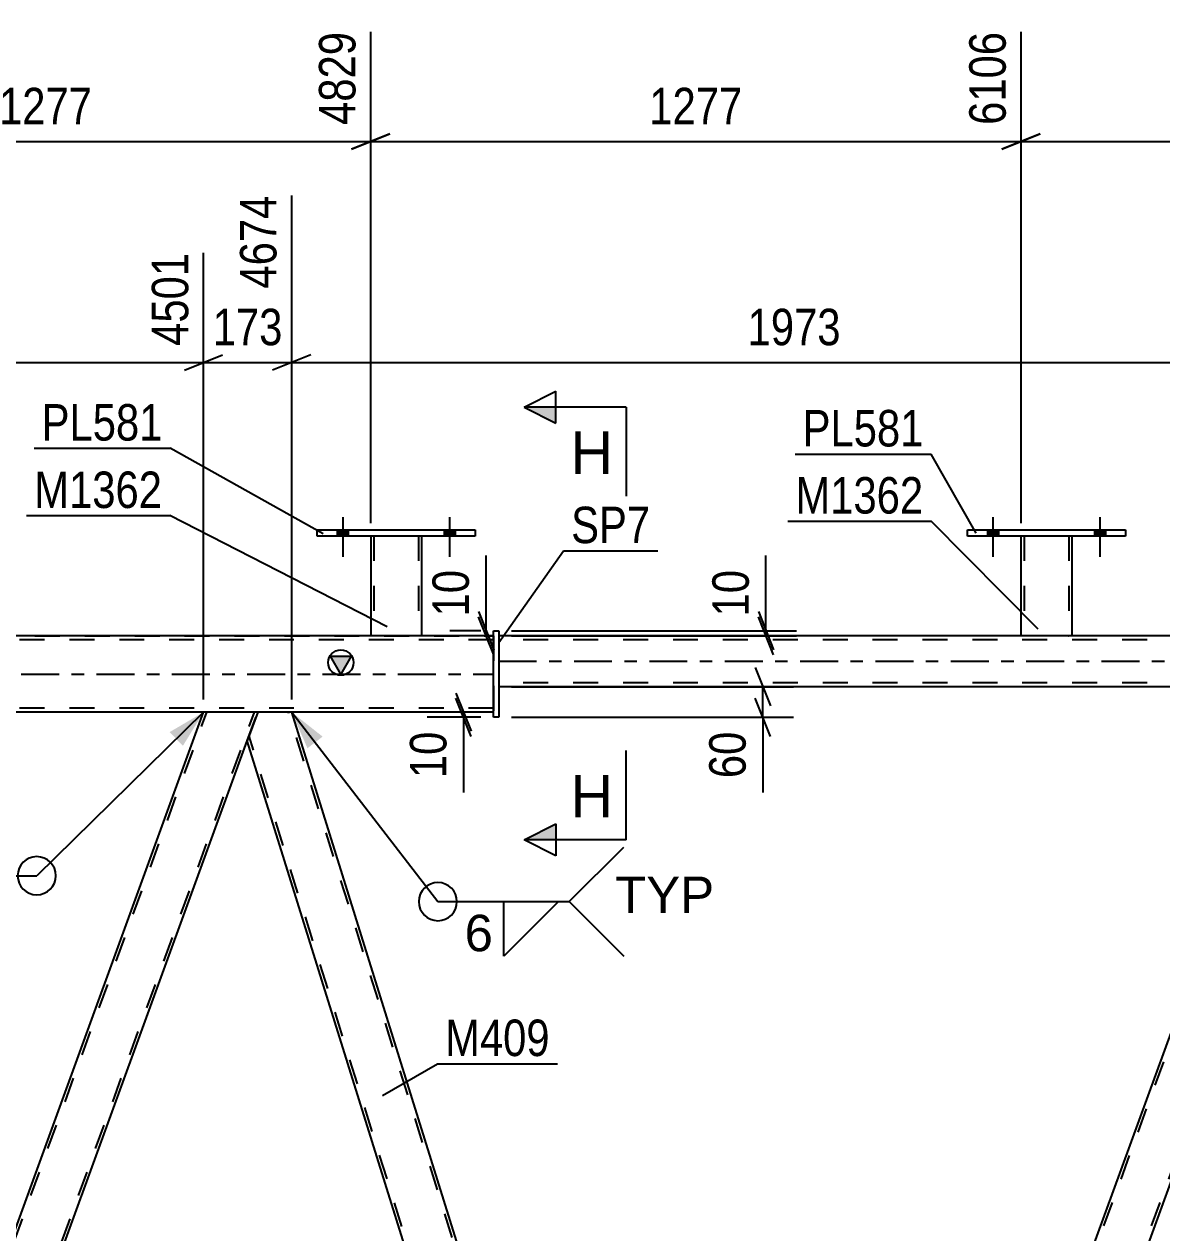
# Model space of a CAD drawing. Header units: millimetres. Extents: x -129 to 712, y -428 to 166.
# Drawn here: x 146.4 to 235.8, y -43.9 to 51.1 of the extents above; entities that cross this region are included whole.
import ezdxf

# ---------------------------------------------------------------- set-up
doc = ezdxf.new("R2010")
doc.units = ezdxf.units.MM
doc.linetypes.add('DXK_LINE_DOT2', pattern=[3.9198, 1.9599, -1.9599])
doc.linetypes.add('DXK_LINE_DOT3', pattern=[5.9187, 2.979, -0.9799, 0.9799, -0.9799])
doc.styles.add('Arial', font='ARIAL.TTF', dxfattribs={"height": 0.2})
doc.styles.add('Arial Narrow', font='ARIALN.TTF', dxfattribs={"height": 0.2})

# ---------------------------------------------------------------- blocks, each defined once
blk = doc.blocks.new('Part-232816670-5214 - 5056')
at = {"color": 2, "linetype": 'Continuous'}
for p, q in [((224.692, 3), (183.665, 3)), ((275.772, 3), (228.692, 3)), ((246.343, -1), (183.665, -1))]:
    blk.add_line(p, q, dxfattribs=at)
at = {"color": 7, "linetype": 'DXK_LINE_DOT2'}
for p, q in [((183.665, 3), (183.665, -1)), ((228.692, 3), (224.692, 3)), ((599.137, 2.68), (183.665, 2.68)), ((599.137, -0.68), (183.665, -0.68))]:
    blk.add_line(p, q, dxfattribs=at)
at = {"color": 7, "linetype": 'DXK_LINE_DOT3'}
blk.add_line((183.665, 1), (599.137, 1), dxfattribs=at)
blk = doc.blocks.new('Part-232816670-63779 - 5056')
at = {"color": 2, "linetype": 'Continuous'}
for p, q in [((220.492, 10.842), (220.492, 11.322)), ((220.492, 11.322), (232.892, 11.322)), ((232.892, 10.842), (220.492, 10.842)), ((232.892, 11.322), (232.892, 10.842))]:
    blk.add_line(p, q, dxfattribs=at)
blk = doc.blocks.new('Part-232816670-63776 - 5056')
at = {"color": 7, "linetype": 'DXK_LINE_DOT2'}
for p, q in [((173.611, 10.845), (177.611, 10.845)), ((173.611, 10.842), (173.611, 10.845)), ((173.611, 10.845), (173.611, 10.842)), ((173.851, 10.845), (173.851, 3)), ((177.371, 10.845), (177.371, 3)), ((177.611, 10.845), (177.611, 10.842)), ((177.611, 10.842), (177.611, 10.845)), ((177.611, 3), (173.611, 3))]:
    blk.add_line(p, q, dxfattribs=at)
at = {"color": 2, "linetype": 'Continuous'}
for p, q in [((173.611, 10.842), (173.611, 3)), ((177.611, 10.842), (177.611, 3))]:
    blk.add_line(p, q, dxfattribs=at)
blk = doc.blocks.new('Part-232816670-5246 - 5056')
at = {"color": 7, "linetype": 'DXK_LINE_DOT2'}
for p, q in [((117.424, -122), (160.736, -3)), ((121.17, -122), (164.482, -3)), ((164.737, -3), (160.481, -3)), ((163.918, -5.25), (164.737, -3))]:
    blk.add_line(p, q, dxfattribs=at)
at = {"color": 2, "linetype": 'Continuous'}
for p, q in [((118.351, -118.75), (160.481, -3)), ((121.425, -122), (163.918, -5.25))]:
    blk.add_line(p, q, dxfattribs=at)
blk = doc.blocks.new('Part-232816670-5251 - 5056')
at = {"color": 2, "linetype": 'Continuous'}
for p, q in [((164.737, -3), (163.918, -5.25)), ((203.064, -117.396), (167.407, -3)), ((198.874, -117.396), (163.918, -5.25))]:
    blk.add_line(p, q, dxfattribs=at)
at = {"color": 7, "linetype": 'DXK_LINE_DOT2'}
for p, q in [((167.407, -3), (164.737, -3)), ((203.35, -119.122), (167.155, -3)), ((200.56, -121.999), (164.054, -4.878))]:
    blk.add_line(p, q, dxfattribs=at)
blk = doc.blocks.new('Part-232816670-5256 - 5056')
at = {"color": 7, "linetype": 'DXK_LINE_DOT2'}
for p, q in [((246.598, -1), (202.559, -121.996)), ((250.344, -1), (206.306, -121.993))]:
    blk.add_line(p, q, dxfattribs=at)
at = {"color": 2, "linetype": 'Continuous'}
for p, q in [((246.343, -1), (203.978, -117.396)), ((249.053, -5.251), (208.235, -117.396))]:
    blk.add_line(p, q, dxfattribs=at)
blk = doc.blocks.new('Bolt-232816670-63805 - 5056')
at = {"linetype": 'Continuous'}
for points in [[(222.052, 10.842), (222.932, 10.842), (222.932, 11.322), (222.052, 11.322)], [(230.452, 10.842), (231.332, 10.842), (231.332, 11.322), (230.452, 11.322)]]:
    blk.add_hatch(color=1, dxfattribs=at).paths.add_polyline_path(points)
at = {"color": 1, "linetype": 'Continuous'}
for p, q in [((222.492, 12.322), (222.492, 9.202)), ((230.892, 12.322), (230.892, 9.202)), ((222.052, 11.322), (222.052, 10.842)), ((222.932, 11.322), (222.932, 10.842)), ((230.452, 11.322), (230.452, 10.842)), ((231.332, 11.322), (231.332, 10.842))]:
    blk.add_line(p, q, dxfattribs=at)
blk = doc.blocks.new('Part-232816670-5346 - 5056')
at = {"linetype": 'Continuous'}
blk.add_hatch(color=2, dxfattribs=at).paths.add_polyline_path([(171.265, 0), (170.465, 1.4), (172.065, 1.4)])
at = {"color": 7, "linetype": 'DXK_LINE_DOT2'}
for p, q in [((-13.474, 3), (183.265, 3)), ((183.265, 3), (183.265, -3)), ((183.265, 2.68), (-19.566, 2.68)), ((183.265, -2.68), (-19.566, -2.68))]:
    blk.add_line(p, q, dxfattribs=at)
at = {"color": 2, "linetype": 'Continuous'}
for p, q in [((183.265, 3), (81.332, 3)), ((171.265, 0), (170.465, 1.4)), ((170.465, 1.4), (172.065, 1.4)), ((172.065, 1.4), (171.265, 0)), ((183.265, -3), (81.332, -3))]:
    blk.add_line(p, q, dxfattribs=at)
at = {"color": 7, "linetype": 'DXK_LINE_DOT3'}
blk.add_line((-19.566, 0), (183.265, 0), dxfattribs=at)
at = {"color": 2, "linetype": 'Continuous'}
blk.add_circle((171.265, 0.9), 1, dxfattribs=at)
blk = doc.blocks.new('Part-232816670-63778 - 5056')
at = {"color": 7, "linetype": 'DXK_LINE_DOT2'}
for p, q in [((224.692, 10.845), (228.692, 10.845)), ((224.692, 10.842), (224.692, 10.845)), ((224.692, 10.845), (224.692, 10.842)), ((224.932, 10.845), (224.932, 3)), ((228.452, 10.845), (228.452, 3)), ((228.692, 10.845), (228.692, 10.842)), ((228.692, 10.842), (228.692, 10.845)), ((228.434, 3), (228.452, 3))]:
    blk.add_line(p, q, dxfattribs=at)
at = {"color": 2, "linetype": 'Continuous'}
for p, q in [((224.692, 3), (224.692, 10.842)), ((228.692, 10.842), (228.692, 3)), ((228.655, 3), (224.692, 3)), ((228.692, 3), (228.655, 3))]:
    blk.add_line(p, q, dxfattribs=at)
blk = doc.blocks.new('Part-232816670-63777 - 5056')
at = {"color": 2, "linetype": 'Continuous'}
for p, q in [((169.411, 10.842), (169.411, 11.322)), ((169.411, 11.322), (181.811, 11.322)), ((181.811, 10.842), (169.411, 10.842)), ((181.811, 11.322), (181.811, 10.842))]:
    blk.add_line(p, q, dxfattribs=at)
blk = doc.blocks.new('Bolt-232816670-63802 - 5056')
at = {"linetype": 'Continuous'}
for points in [[(170.971, 10.842), (171.851, 10.842), (171.851, 11.322), (170.971, 11.322)], [(179.371, 10.842), (180.251, 10.842), (180.251, 11.322), (179.371, 11.322)]]:
    blk.add_hatch(color=1, dxfattribs=at).paths.add_polyline_path(points)
at = {"color": 1, "linetype": 'Continuous'}
for p, q in [((171.411, 12.322), (171.411, 9.202)), ((179.811, 12.322), (179.811, 9.202)), ((170.971, 11.322), (170.971, 10.842)), ((171.851, 11.322), (171.851, 10.842)), ((179.371, 11.322), (179.371, 10.842)), ((180.251, 11.322), (180.251, 10.842))]:
    blk.add_line(p, q, dxfattribs=at)
blk = doc.blocks.new('Part-232816670-5432 - 5056')
at = {"color": 2, "linetype": 'Continuous'}
for p, q in [((183.265, -3.4), (183.265, 3.4)), ((183.265, 3.4), (183.665, 3.4)), ((183.665, 3.4), (183.665, -3.4)), ((183.665, -3.4), (183.265, -3.4))]:
    blk.add_line(p, q, dxfattribs=at)
blk = doc.blocks.new('Bolt-232816670-63803 - 5056')
at = {"linetype": 'Continuous'}
for points in [[(170.971, 10.842), (171.851, 10.842), (171.851, 11.322), (170.971, 11.322)], [(179.371, 10.842), (180.251, 10.842), (180.251, 11.322), (179.371, 11.322)]]:
    blk.add_hatch(color=1, dxfattribs=at).paths.add_polyline_path(points)
at = {"color": 1, "linetype": 'Continuous'}
for p, q in [((171.411, 12.322), (171.411, 9.202)), ((179.811, 12.322), (179.811, 9.202)), ((170.971, 11.322), (170.971, 10.842)), ((171.851, 11.322), (171.851, 10.842)), ((179.371, 11.322), (179.371, 10.842)), ((180.251, 11.322), (180.251, 10.842))]:
    blk.add_line(p, q, dxfattribs=at)
blk = doc.blocks.new('Bolt-232816670-63804 - 5056')
at = {"linetype": 'Continuous'}
for points in [[(222.052, 10.842), (222.932, 10.842), (222.932, 11.322), (222.052, 11.322)], [(230.452, 10.842), (231.332, 10.842), (231.332, 11.322), (230.452, 11.322)]]:
    blk.add_hatch(color=1, dxfattribs=at).paths.add_polyline_path(points)
at = {"color": 1, "linetype": 'Continuous'}
for p, q in [((222.492, 12.322), (222.492, 9.202)), ((230.892, 12.322), (230.892, 9.202)), ((222.052, 11.322), (222.052, 10.842)), ((222.932, 11.322), (222.932, 10.842)), ((230.452, 11.322), (230.452, 10.842)), ((231.332, 11.322), (231.332, 10.842))]:
    blk.add_line(p, q, dxfattribs=at)
blk = doc.blocks.new('StraightDimension-232816670-81713 - 5056')
at = {"color": 7, "linetype": 'Continuous'}
for p, q in [((182.676, 3.4), (182.676, 9.306)), ((182.676, 3.4), (182.676, 9.306)), ((182.076, 4.9), (183.276, 1.9)), ((183.276, 1.5), (182.076, 4.5)), ((182.265, 3.4), (179.826, 3.4)), ((182.265, 3), (179.826, 3)), ((182.676, 3), (182.676, 3.4))]:
    blk.add_line(p, q, dxfattribs=at)
at = {"color": 0}
blk.add_wipeout([(181.926, 8.781), (177.726, 8.781), (177.726, 3.925), (181.926, 3.925)], dxfattribs=at)
at = {"color": 3, "style": 'Arial Narrow'}
blk.add_text('10', height=2.8633, rotation=90.00021, dxfattribs=at).set_placement((181.326, 4.525))
blk = doc.blocks.new('StraightDimension-232816670-81768 - 5056')
at = {"color": 7, "linetype": 'Continuous'}
for p, q in [((122.531, 11.845), (122.531, 50.452)), ((173.611, 11.845), (173.611, 50.452)), ((124.031, 42.44), (121.031, 41.24)), ((122.531, 41.84), (173.611, 41.84)), ((172.111, 41.24), (175.111, 42.44))]:
    blk.add_line(p, q, dxfattribs=at)
at = {"color": 0}
blk.add_wipeout([(152.327, 42.59), (152.327, 46.79), (143.815, 46.79), (143.815, 42.59)], dxfattribs=at)
at = {"color": 3, "style": 'Arial Narrow'}
blk.add_text('1277', height=2.8633, dxfattribs=at).set_placement((144.415, 43.19))
at = {"color": 0, "linetype": 'Continuous'}
blk.add_wipeout([(173.011, 51.052), (168.811, 51.052), (168.811, 42.54), (173.011, 42.54)], dxfattribs=at)
at = {"color": 3, "linetype": 'Continuous', "style": 'Arial Narrow'}
blk.add_text('4829', height=2.8633, rotation=90.00021, dxfattribs=at).set_placement((172.411, 43.14))
blk = doc.blocks.new('StraightDimension-232816670-81766 - 5056')
at = {"color": 7, "linetype": 'Continuous'}
for p, q in [((224.692, 11.842), (224.692, 50.452)), ((275.772, 11.841), (275.772, 50.452)), ((226.192, 42.44), (223.192, 41.24)), ((224.692, 41.84), (275.772, 41.84)), ((274.272, 41.24), (277.272, 42.44))]:
    blk.add_line(p, q, dxfattribs=at)
at = {"color": 0}
blk.add_wipeout([(254.488, 42.59), (254.488, 46.79), (245.976, 46.79), (245.976, 42.59)], dxfattribs=at)
at = {"color": 3, "style": 'Arial Narrow'}
blk.add_text('1277', height=2.8633, dxfattribs=at).set_placement((246.576, 43.19))
at = {"color": 0, "linetype": 'Continuous'}
blk.add_wipeout([(275.172, 51.052), (270.972, 51.052), (270.972, 42.54), (275.172, 42.54)], dxfattribs=at)
at = {"color": 3, "linetype": 'Continuous', "style": 'Arial Narrow'}
blk.add_text('7383', height=2.8633, rotation=90.00021, dxfattribs=at).set_placement((274.572, 43.14))
blk = doc.blocks.new('StraightDimension-232816670-81736 - 5056')
at = {"color": 7, "linetype": 'Continuous'}
for p, q in [((203.814, 0.5), (205.014, -2.5)), ((184.665, -1), (206.814, -1)), ((204.414, -3.4), (204.414, -1)), ((205.014, -4.9), (203.814, -1.9)), ((184.665, -3.4), (206.814, -3.4)), ((204.414, -3.4), (204.414, -9.306)), ((204.414, -3.4), (204.414, -9.306))]:
    blk.add_line(p, q, dxfattribs=at)
at = {"color": 0}
blk.add_wipeout([(203.664, -3.925), (199.464, -3.925), (199.464, -8.781), (203.664, -8.781)], dxfattribs=at)
at = {"color": 3, "style": 'Arial Narrow'}
blk.add_text('60', height=2.8633, rotation=90.00021, dxfattribs=at).set_placement((203.064, -8.181))
blk = doc.blocks.new('StraightDimension-232816670-37230 - 5056')
at = {"color": 7, "linetype": 'Continuous'}
for p, q in [((167.407, -2), (167.407, 37.595)), ((160.481, -2), (160.481, 33.095)), ((158.981, 23.882), (161.981, 25.082)), ((168.907, 25.082), (165.907, 23.882)), ((160.481, 24.482), (167.407, 24.482))]:
    blk.add_line(p, q, dxfattribs=at)
at = {"color": 0}
blk.add_wipeout([(167.286, 25.232), (167.286, 29.432), (160.602, 29.432), (160.602, 25.232)], dxfattribs=at)
at = {"color": 3, "style": 'Arial Narrow'}
blk.add_text('173', height=2.8633, dxfattribs=at).set_placement((161.202, 25.832))
at = {"color": 0, "linetype": 'Continuous'}
blk.add_wipeout([(166.807, 38.195), (162.607, 38.195), (162.607, 29.682), (166.807, 29.682)], dxfattribs=at)
at = {"color": 3, "linetype": 'Continuous', "style": 'Arial Narrow'}
blk.add_text('4674', height=2.8633, rotation=90.00021, dxfattribs=at).set_placement((166.207, 30.282))
blk = doc.blocks.new('StraightDimension-232816670-37229 - 5056')
at = {"color": 7, "linetype": 'Continuous'}
for p, q in [((167.407, -2), (167.407, 37.595)), ((246.343, 0), (246.343, 33.095)), ((168.907, 25.082), (165.907, 23.882)), ((244.843, 23.882), (247.843, 25.082)), ((167.407, 24.482), (246.343, 24.482))]:
    blk.add_line(p, q, dxfattribs=at)
at = {"color": 0}
blk.add_wipeout([(211.131, 25.232), (211.131, 29.432), (202.619, 29.432), (202.619, 25.232)], dxfattribs=at)
at = {"color": 3, "style": 'Arial Narrow'}
blk.add_text('1973', height=2.8633, dxfattribs=at).set_placement((203.219, 25.832))
at = {"color": 0, "linetype": 'Continuous'}
blk.add_wipeout([(245.743, 33.695), (241.543, 33.695), (241.543, 25.182), (245.743, 25.182)], dxfattribs=at)
at = {"color": 3, "linetype": 'Continuous', "style": 'Arial Narrow'}
blk.add_text('6648', height=2.8633, rotation=90.00021, dxfattribs=at).set_placement((245.143, 25.782))
blk = doc.blocks.new('StraightDimension-232816670-37231 - 5056')
at = {"color": 7, "linetype": 'Continuous'}
for p, q in [((82.272, -2), (82.272, 37.595)), ((160.481, -2), (160.481, 33.095)), ((83.772, 25.082), (80.772, 23.882)), ((158.981, 23.882), (161.981, 25.082)), ((82.272, 24.482), (160.481, 24.482))]:
    blk.add_line(p, q, dxfattribs=at)
at = {"color": 0}
blk.add_wipeout([(125.633, 25.232), (125.633, 29.432), (117.12, 29.432), (117.12, 25.232)], dxfattribs=at)
at = {"color": 3, "style": 'Arial Narrow'}
blk.add_text('1955', height=2.8633, dxfattribs=at).set_placement((117.72, 25.832))
at = {"color": 0, "linetype": 'Continuous'}
blk.add_wipeout([(159.881, 33.695), (155.681, 33.695), (155.681, 25.182), (159.881, 25.182)], dxfattribs=at)
at = {"color": 3, "linetype": 'Continuous', "style": 'Arial Narrow'}
blk.add_text('4501', height=2.8633, rotation=90.00021, dxfattribs=at).set_placement((159.281, 25.782))
blk = doc.blocks.new('StraightDimension-232816670-81724 - 5056')
at = {"color": 7, "linetype": 'Continuous'}
for p, q in [((180.307, -1.5), (181.507, -4.5)), ((181.507, -4.9), (180.307, -1.9)), ((182.265, -3), (178.057, -3)), ((182.265, -3.4), (178.057, -3.4)), ((180.907, -3.4), (180.907, -3)), ((180.907, -3.4), (180.907, -9.306)), ((180.907, -3.4), (180.907, -9.306))]:
    blk.add_line(p, q, dxfattribs=at)
at = {"color": 0}
blk.add_wipeout([(180.157, -3.925), (175.957, -3.925), (175.957, -8.781), (180.157, -8.781)], dxfattribs=at)
at = {"color": 3, "style": 'Arial Narrow'}
blk.add_text('10', height=2.8633, rotation=90.00021, dxfattribs=at).set_placement((179.557, -8.181))
blk = doc.blocks.new('StraightDimension-232816670-81747 - 5056')
at = {"color": 7, "linetype": 'Continuous'}
for p, q in [((204.661, 3.4), (204.661, 9.306)), ((204.661, 3.4), (204.661, 9.306)), ((204.061, 4.9), (205.261, 1.9)), ((205.261, 1.5), (204.061, 4.5)), ((184.665, 3.4), (207.061, 3.4)), ((184.665, 3), (207.061, 3)), ((204.661, 3), (204.661, 3.4))]:
    blk.add_line(p, q, dxfattribs=at)
at = {"color": 0}
blk.add_wipeout([(203.911, 8.781), (199.711, 8.781), (199.711, 3.925), (203.911, 3.925)], dxfattribs=at)
at = {"color": 3, "style": 'Arial Narrow'}
blk.add_text('10', height=2.8633, rotation=90.00021, dxfattribs=at).set_placement((203.311, 4.525))
blk = doc.blocks.new('StraightDimension-232816670-81767 - 5056')
at = {"color": 7, "linetype": 'Continuous'}
for p, q in [((173.611, 11.845), (173.611, 50.452)), ((224.692, 11.842), (224.692, 50.452)), ((175.111, 42.44), (172.111, 41.24)), ((173.611, 41.84), (224.692, 41.84)), ((223.192, 41.24), (226.192, 42.44))]:
    blk.add_line(p, q, dxfattribs=at)
at = {"color": 0}
blk.add_wipeout([(203.408, 42.59), (203.408, 46.79), (194.895, 46.79), (194.895, 42.59)], dxfattribs=at)
at = {"color": 3, "style": 'Arial Narrow'}
blk.add_text('1277', height=2.8633, dxfattribs=at).set_placement((195.495, 43.19))
at = {"color": 0, "linetype": 'Continuous'}
blk.add_wipeout([(224.092, 51.052), (219.892, 51.052), (219.892, 42.54), (224.092, 42.54)], dxfattribs=at)
at = {"color": 3, "linetype": 'Continuous', "style": 'Arial Narrow'}
blk.add_text('6106', height=2.8633, rotation=90.00021, dxfattribs=at).set_placement((223.492, 43.14))
blk = doc.blocks.new('Mark-232816670-38142 - 5056')
at = {"color": 30, "linetype": 'Continuous'}
for p, q in [((174.526, -33.112), (178.856, -30.612)), ((178.856, -30.612), (188.279, -30.612))]:
    blk.add_line(p, q, dxfattribs=at)
at = {"color": 0}
blk.add_wipeout([(187.679, -30.012), (187.679, -27.012), (179.456, -27.012), (179.456, -30.012)], dxfattribs=at)
blk.add_wipeout([(187.679, -30.012), (187.679, -27.012), (179.456, -27.012), (179.456, -30.012)], dxfattribs=at)
at = {"color": 3, "style": 'Arial Narrow'}
blk.add_text('M409', height=2.8633, dxfattribs=at).set_placement((179.456, -30.012))
blk = doc.blocks.new('Mark-232816670-14570 - 5056')
at = {"color": 30, "linetype": 'Continuous'}
for p, q in [((183.665, 2.484), (188.757, 9.681)), ((188.757, 9.681), (196.168, 9.681))]:
    blk.add_line(p, q, dxfattribs=at)
at = {"color": 0}
blk.add_wipeout([(195.568, 10.281), (195.568, 13.281), (189.357, 13.281), (189.357, 10.281)], dxfattribs=at)
blk.add_wipeout([(195.568, 10.281), (195.568, 13.281), (189.357, 13.281), (189.357, 10.281)], dxfattribs=at)
at = {"color": 3, "style": 'Arial Narrow'}
blk.add_text('SP7', height=2.8633, dxfattribs=at).set_placement((189.357, 10.281))
blk = doc.blocks.new('SectionMark-232816670-16926 - 5056')
at = {"linetype": 'Continuous'}
for points in [[(188.165, 20.966), (188.165, 19.716), (185.665, 20.966)], [(188.165, -11.771), (188.165, -13.021), (185.665, -13.021)]]:
    blk.add_hatch(color=6, dxfattribs=at).paths.add_polyline_path(points)
at = {"color": 6, "linetype": 'Continuous'}
for p, q in [((185.665, 20.966), (188.165, 22.216)), ((188.165, 19.716), (188.165, 22.216)), ((193.665, 20.966), (185.665, 20.966)), ((185.665, 20.966), (188.165, 19.716)), ((193.665, 20.966), (193.665, 13.966)), ((193.665, -13.021), (193.665, -6.021)), ((185.665, -13.021), (188.165, -11.771)), ((188.165, -11.771), (188.165, -14.271)), ((193.665, -13.021), (185.665, -13.021)), ((188.165, -14.271), (185.665, -13.021))]:
    blk.add_line(p, q, dxfattribs=at)
at = {"color": 0, "linetype": 'Continuous'}
for points in [[(192.665, 15.716), (192.665, 19.216), (189.295, 19.216), (189.295, 15.716)], [(192.665, -11.271), (192.665, -7.771), (189.295, -7.771), (189.295, -11.271)]]:
    blk.add_wipeout(points, dxfattribs=at)
at = {"color": 3, "linetype": 'Continuous', "style": 'Arial'}
for p in [(189.295, 15.716), (189.295, -11.271)]:
    blk.add_text('H', height=3.343, dxfattribs=at).set_placement(p)
blk = doc.blocks.new('WeldMark-232816670-62389 - 5056')
at = {"linetype": 'Continuous'}
blk.add_hatch(color=30, dxfattribs=at).paths.add_polyline_path([(157.814, -4.565), (160.481, -3), (158.864, -5.636)])
at = {"color": 30, "linetype": 'Continuous'}
for p in [(160.481, -3), (134.956, -15.846)]:
    blk.add_line(p, (147.38, -15.846), dxfattribs=at)
at = {"color": 3, "linetype": 'Continuous'}
for p, q in [((134.956, -15.846), (130.671, -11.56)), ((134.956, -15.846), (130.671, -20.132)), ((140.137, -15.846), (144.423, -15.846)), ((144.423, -15.846), (140.137, -20.132)), ((140.137, -20.132), (140.137, -15.846))]:
    blk.add_line(p, q, dxfattribs=at)
for start, end in [(90, 270), (270, 90)]:
    blk.add_arc((147.38, -15.846), 1.5, start, end, dxfattribs=at)
at = {"color": 0}
blk.add_wipeout([(139.48, -19.946), (139.48, -16.546), (136.856, -16.546), (136.856, -19.946)], dxfattribs=at)
at = {"color": 3, "style": 'Arial'}
blk.add_text('6', height=2.865, dxfattribs=at).set_placement((137.056, -19.746))
at = {"color": 0, "linetype": 'Continuous'}
blk.add_wipeout([(131.056, -16.746), (131.056, -13.746), (123.281, -13.746), (123.281, -16.746)], dxfattribs=at)
blk.add_wipeout([(131.056, -16.746), (131.056, -13.746), (123.281, -13.746), (123.281, -16.746)], dxfattribs=at)
at = {"color": 3, "linetype": 'Continuous', "style": 'Arial'}
blk.add_text('TYP', height=2.8652, dxfattribs=at).set_placement((123.281, -16.746))
blk = doc.blocks.new('WeldMark-232816670-62402 - 5056')
at = {"linetype": 'Continuous'}
blk.add_hatch(color=30, dxfattribs=at).paths.add_polyline_path([(168.645, -5.833), (167.407, -3), (169.833, -4.917)])
at = {"color": 30, "linetype": 'Continuous'}
for p, q in [((167.407, -3), (178.886, -17.879)), ((178.886, -17.879), (189.209, -17.879))]:
    blk.add_line(p, q, dxfattribs=at)
at = {"color": 3, "linetype": 'Continuous'}
for p, q in [((189.209, -17.879), (193.495, -13.593)), ((184.067, -17.879), (188.352, -17.879)), ((188.352, -17.879), (184.067, -22.164)), ((184.067, -22.164), (184.067, -17.879)), ((189.209, -17.879), (193.495, -22.164))]:
    blk.add_line(p, q, dxfattribs=at)
blk.add_arc((178.886, -17.879), 1.5, 90, 270, dxfattribs=at)
at = {"color": 0}
blk.add_wipeout([(183.409, -21.979), (183.409, -18.579), (180.786, -18.579), (180.786, -21.979)], dxfattribs=at)
at = {"color": 3, "linetype": 'Continuous'}
blk.add_arc((178.886, -17.879), 1.5, 270, 90, dxfattribs=at)
at = {"color": 3, "style": 'Arial'}
blk.add_text('6', height=2.865, dxfattribs=at).set_placement((180.986, -21.779))
at = {"color": 0, "linetype": 'Continuous'}
blk.add_wipeout([(200.585, -18.779), (200.585, -15.779), (192.809, -15.779), (192.809, -18.779)], dxfattribs=at)
blk.add_wipeout([(200.585, -18.779), (200.585, -15.779), (192.809, -15.779), (192.809, -18.779)], dxfattribs=at)
at = {"color": 3, "linetype": 'Continuous', "style": 'Arial'}
blk.add_text('TYP', height=2.8652, dxfattribs=at).set_placement((192.809, -18.779))
blk = doc.blocks.new('Mark-232816670-81503 - 5056')
at = {"color": 30, "linetype": 'Continuous'}
for p in [(146.585, 12.442), (174.896, 3.718)]:
    blk.add_line(p, (157.836, 12.442), dxfattribs=at)
at = {"color": 0}
blk.add_wipeout([(157.236, 13.042), (157.236, 16.042), (147.185, 16.042), (147.185, 13.042)], dxfattribs=at)
blk.add_wipeout([(157.236, 13.042), (157.236, 16.042), (147.185, 16.042), (147.185, 13.042)], dxfattribs=at)
at = {"color": 3, "style": 'Arial Narrow'}
blk.add_text('M1362', height=2.8633, dxfattribs=at).set_placement((147.185, 13.042))
blk = doc.blocks.new('Mark-232816670-81506 - 5056')
at = {"color": 30, "linetype": 'Continuous'}
for p in [(147.166, 17.739), (169.874, 11.011)]:
    blk.add_line(p, (157.87, 17.739), dxfattribs=at)
at = {"color": 0}
blk.add_wipeout([(157.27, 18.339), (157.27, 21.339), (147.766, 21.339), (147.766, 18.339)], dxfattribs=at)
blk.add_wipeout([(157.27, 18.339), (157.27, 21.339), (147.766, 21.339), (147.766, 18.339)], dxfattribs=at)
at = {"color": 3, "style": 'Arial Narrow'}
blk.add_text('PL581', height=2.8633, dxfattribs=at).set_placement((147.766, 18.339))
blk = doc.blocks.new('Mark-232816670-81554 - 5056')
at = {"color": 30, "linetype": 'Continuous'}
for p in [(206.375, 12.007), (226.035, 3.528)]:
    blk.add_line(p, (217.626, 12.007), dxfattribs=at)
at = {"color": 0}
blk.add_wipeout([(217.026, 12.607), (217.026, 15.607), (206.975, 15.607), (206.975, 12.607)], dxfattribs=at)
blk.add_wipeout([(217.026, 12.607), (217.026, 15.607), (206.975, 15.607), (206.975, 12.607)], dxfattribs=at)
at = {"color": 3, "style": 'Arial Narrow'}
blk.add_text('M1362', height=2.8633, dxfattribs=at).set_placement((206.975, 12.607))
blk = doc.blocks.new('Mark-232816670-81557 - 5056')
at = {"color": 30, "linetype": 'Continuous'}
for p in [(206.941, 17.279), (221.165, 11.074)]:
    blk.add_line(p, (217.645, 17.279), dxfattribs=at)
at = {"color": 0}
blk.add_wipeout([(217.045, 17.879), (217.045, 20.879), (207.541, 20.879), (207.541, 17.879)], dxfattribs=at)
blk.add_wipeout([(217.045, 17.879), (217.045, 20.879), (207.541, 20.879), (207.541, 17.879)], dxfattribs=at)
at = {"color": 3, "style": 'Arial Narrow'}
blk.add_text('PL581', height=2.8633, dxfattribs=at).set_placement((207.541, 17.879))

msp = doc.modelspace()

# ---------------------------------------------------------------- block references
for name in ['Bolt-232816670-63802 - 5056', 'Bolt-232816670-63803 - 5056', 'Bolt-232816670-63805 - 5056', 'Bolt-232816670-63804 - 5056', 'Part-232816670-63777 - 5056', 'Part-232816670-63776 - 5056', 'Part-232816670-63779 - 5056', 'Part-232816670-63778 - 5056', 'Part-232816670-5346 - 5056', 'Part-232816670-5432 - 5056', 'Part-232816670-5214 - 5056', 'Part-232816670-5256 - 5056', 'Part-232816670-5246 - 5056', 'Part-232816670-5251 - 5056']:
    msp.add_blockref(name, (0, 0))

# ---------------------------------------------------------------- next in the draw order: block references
for name in ['StraightDimension-232816670-81768 - 5056', 'StraightDimension-232816670-81766 - 5056', 'StraightDimension-232816670-81713 - 5056', 'StraightDimension-232816670-81736 - 5056', 'WeldMark-232816670-62389 - 5056', 'Mark-232816670-38142 - 5056']:
    msp.add_blockref(name, (0, 0))

# ---------------------------------------------------------------- next in the draw order: block references
msp.add_blockref('StraightDimension-232816670-37230 - 5056', (0, 0))

# ---------------------------------------------------------------- next in the draw order: block references
for name in ['StraightDimension-232816670-37231 - 5056', 'StraightDimension-232816670-37229 - 5056']:
    msp.add_blockref(name, (0, 0))

# ---------------------------------------------------------------- next in the draw order: block references
for name in ['StraightDimension-232816670-81767 - 5056', 'StraightDimension-232816670-81747 - 5056', 'StraightDimension-232816670-81724 - 5056']:
    msp.add_blockref(name, (0, 0))

# ---------------------------------------------------------------- next in the draw order: block references
for name in ['Mark-232816670-81503 - 5056', 'Mark-232816670-81554 - 5056', 'Mark-232816670-14570 - 5056']:
    msp.add_blockref(name, (0, 0))

# ---------------------------------------------------------------- next in the draw order: block references
for name in ['SectionMark-232816670-16926 - 5056', 'Mark-232816670-81506 - 5056', 'Mark-232816670-81557 - 5056']:
    msp.add_blockref(name, (0, 0))

# ---------------------------------------------------------------- next in the draw order: block references
msp.add_blockref('WeldMark-232816670-62402 - 5056', (0, 0))

doc.saveas('drawing.dxf')
